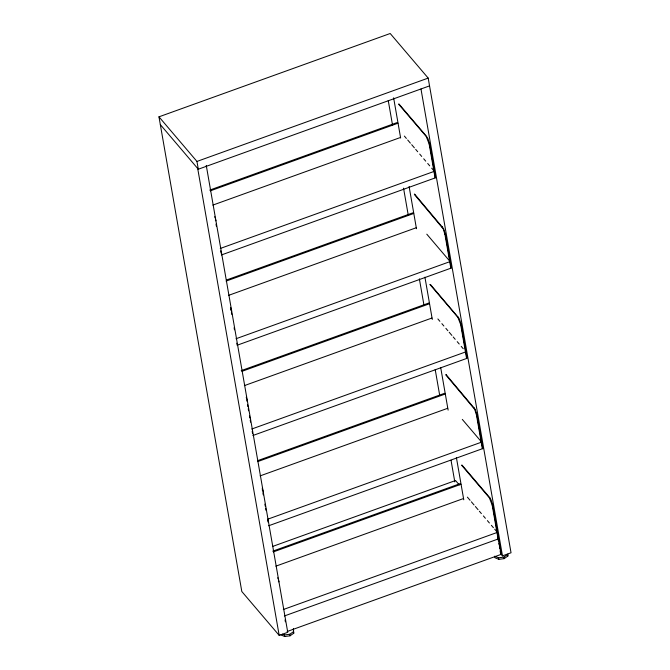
<?xml version="1.0" encoding="UTF-8"?>
<svg xmlns="http://www.w3.org/2000/svg" width="670" height="670" viewBox="0 0 670 670"><rect width="100%" height="100%" fill="white"/><g stroke="black" fill="none" stroke-linecap="round" stroke-linejoin="round"><path stroke-width="1" d="M282.489 634.155L284.407 634.959L289.75 634.272L293.485 631.693L293.418 628.72L293.753 633.225L290.026 635.813L284.675 636.5L280.839 634.892M503.857 557.113L507.592 554.525L507.86 556.067L504.125 558.646L498.781 559.341L494.946 557.725L494.678 556.192L498.514 557.8L503.857 557.113L504.125 558.646M206.26 165.415L287.748 632.304L279.189 635.386L241.811 591.51L158.966 116.831L390.2 33.5L428.189 78.097L511.034 552.775L502.467 555.857L500.632 553.705M158.966 116.831L196.955 161.436L428.189 78.097M160.331 124.612L198.312 169.217L429.545 85.886M209.744 190.096L397.327 122.493M210.363 190.833L397.947 123.221M212.851 205.095L400.442 137.492M398.633 104.219L427.862 138.405L429.587 143.841L435.508 177.793L221.402 254.96M435.081 177.952L429.152 144L429.587 143.841M220.271 248.47L434.378 171.311L431.706 168.178M236.803 343.166L237.155 345.226L451.262 268.059L445.341 234.106L443.615 228.679L414.814 194.333L414.387 194.484L443.188 228.83L444.905 234.266L450.835 268.218M226.477 280.01L413.08 212.758M226.117 281.099L413.7 213.487M228.604 295.361L416.196 227.758M442.1 227.021L442.527 226.87M444.905 234.266L445.341 234.106M236.024 338.735L450.131 261.576L426.79 234.173M429.906 284.541L430.567 284.599L459.092 318.384L460.96 323.71L467.015 358.324L252.917 435.492M241.25 370.627L428.833 303.024M241.87 371.364L429.462 303.761M244.357 385.627L431.949 318.024M430.14 284.75L457.853 317.287L458.28 317.136M466.588 358.484L460.667 324.531L461.094 324.372M251.778 429.009L465.885 351.842M268.67 525.757L482.769 448.59L476.847 414.638L475.122 409.211L446.32 374.865L445.893 375.016L474.695 409.362L476.42 414.797L482.341 448.749M257.984 460.541L444.587 393.29M257.623 461.63L445.215 394.027M260.111 475.893L447.702 408.29M473.606 407.553L474.033 407.402M476.42 414.797L476.847 414.638M267.531 519.275L481.638 442.108L462.3 419.403M272.623 546.444L455.541 480.524L459.218 484.837M272.757 551.159L460.34 483.556M273.377 551.896L460.968 484.293M275.864 566.158L463.456 498.555M461.647 465.281L489.36 497.818L489.787 497.668L491.152 500.08L492.601 504.904L501.194 554.366L287.087 631.525M498.095 539.015L492.174 505.063L492.601 504.904M283.293 609.541L497.391 532.374L494.728 529.241M284.373 615.965L498.522 538.864L497.911 538.144M414.395 194.099L414.814 194.333M445.902 374.63L446.32 374.865M398.943 103.942L426.773 136.605M461.957 465.005L489.787 497.668M404.37 136.077L406.372 138.422M407.703 139.988L410.367 143.12M411.707 144.686L414.37 147.819M415.702 149.385L417.703 151.738M419.705 154.083L421.706 156.437M423.708 158.782L425.71 161.135M427.711 163.48L429.713 165.833M437.879 318.953L439.88 321.307M441.882 323.652L443.875 326.005M445.877 328.35L447.878 330.704M449.21 332.27L451.881 335.402M453.213 336.968L455.215 339.313M457.216 341.666L459.218 344.012M461.22 346.365L463.221 348.71M467.384 497.14L470.055 500.272M471.387 501.838L474.05 504.971M475.39 506.537L478.053 509.669M479.385 511.235L481.387 513.58M483.388 515.933L485.39 518.279M487.392 520.632L489.393 522.977M491.395 525.33L493.388 527.675M426.338 136.755L429.152 144M457.853 317.287L460.667 324.531M489.36 497.818L492.174 505.063M214.727 216.678L215.212 218.068M246.233 397.209L246.719 398.6M277.74 577.741L278.226 579.131M230.731 307.63L231.661 311.115M262.238 488.162L263.168 491.646M215.43 218.78L215.908 220.849L215.346 220.338M230.756 309.197L231.1 310.604M246.937 399.312L247.414 401.38L246.853 400.869M262.263 489.736L262.447 490.44M278.444 579.843L278.921 581.912L278.368 581.401M420.978 88.968L502.467 555.857M498.086 539.115L498.421 541.058M498.765 543.002L499.1 544.953M499.443 546.896L499.778 548.839M500.121 550.782L500.456 552.733M498.514 557.8L498.781 559.341M393.625 97.828L400.635 138.028M409.094 186.469L416.464 228.73M424.922 277.171L432.292 319.423M440.751 367.864L448.121 410.124M456.396 457.535L463.774 499.795M388.248 100.534L392.561 125.273M403.541 188.144L408.214 214.944M419.37 278.846L424.043 305.637M435.199 369.538L439.696 395.308M451.027 460.24L454.804 481.881M293.485 631.693L293.753 633.225M289.75 634.272L290.026 635.813M216.016 224.09L216.377 226.15M220.69 250.84L221.083 253.101M231.41 312.295L231.77 314.356M234.106 327.731L234.466 329.791M247.523 404.621L247.883 406.682M248.243 408.742L248.603 410.794M249.5 415.936L249.86 417.996M250.22 420.057L250.58 422.117M252.196 431.371L252.556 433.431M262.916 492.827L263.276 494.887M264.893 504.15L265.253 506.21M265.613 508.262L265.973 510.322M267.59 519.585L268.017 522.047M285.052 619.851L285.387 621.794M284.407 634.959L284.675 636.5M196.955 161.436L198.312 169.217M197.7 168.497L279.189 635.386M507.818 554.09L507.86 556.067"/></g></svg>
